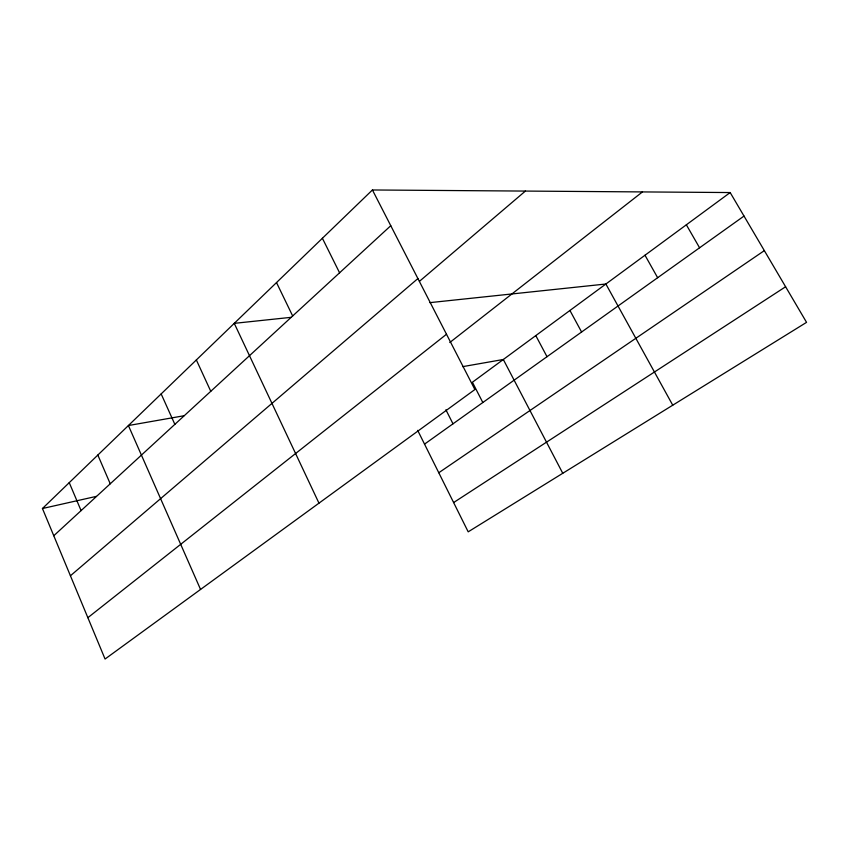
<?xml version="1.0" encoding="UTF-8"?>
<svg xmlns="http://www.w3.org/2000/svg" width="849" height="849" viewBox="0 0 849 849"><rect width="100%" height="100%" fill="white"/><g stroke="black" fill="none" stroke-linecap="round" stroke-linejoin="round"><path stroke-width="1.27" d="M372.424 189.974L474.888 389.542L105.064 659.026L42.45 508.519L372.424 189.974L730.172 192.553L806.55 322.355L468.192 531.835L417.676 430.358M53.774 535.74L390.773 225.707M70.425 575.771L417.91 278.557M419.47 281.316L525.393 191.078M87.861 617.69L446.5 334.251M449.79 342.508L642.47 191.916M730.172 192.553L472.405 382.241L482.826 402.522M424.532 444.133L744.011 216.071M438.774 472.744L764.344 250.625M453.621 502.555L785.601 286.76M42.45 508.519L96.351 496.378M183.978 415.755L128.411 425.54L200.555 589.45M462.716 366.641L503.319 359.498L562.76 473.286M290.91 317.356L234.26 323.352L318.969 503.16M429.838 302.647L605.889 284.012L672.748 405.196M686.353 224.794L699.576 247.781M644.996 255.231L657.646 277.719M569.934 310.469L581.597 332.012M535.793 335.599L547.011 356.707M445.895 409.78L452.995 423.821M322.397 238.272L339.579 272.805M276.509 282.568L292.661 315.966M196.352 359.944L210.775 391.304M161.161 393.915L174.852 424.351M97.837 455.053L110.243 483.792M69.247 482.646L81.09 510.61"/></g></svg>
